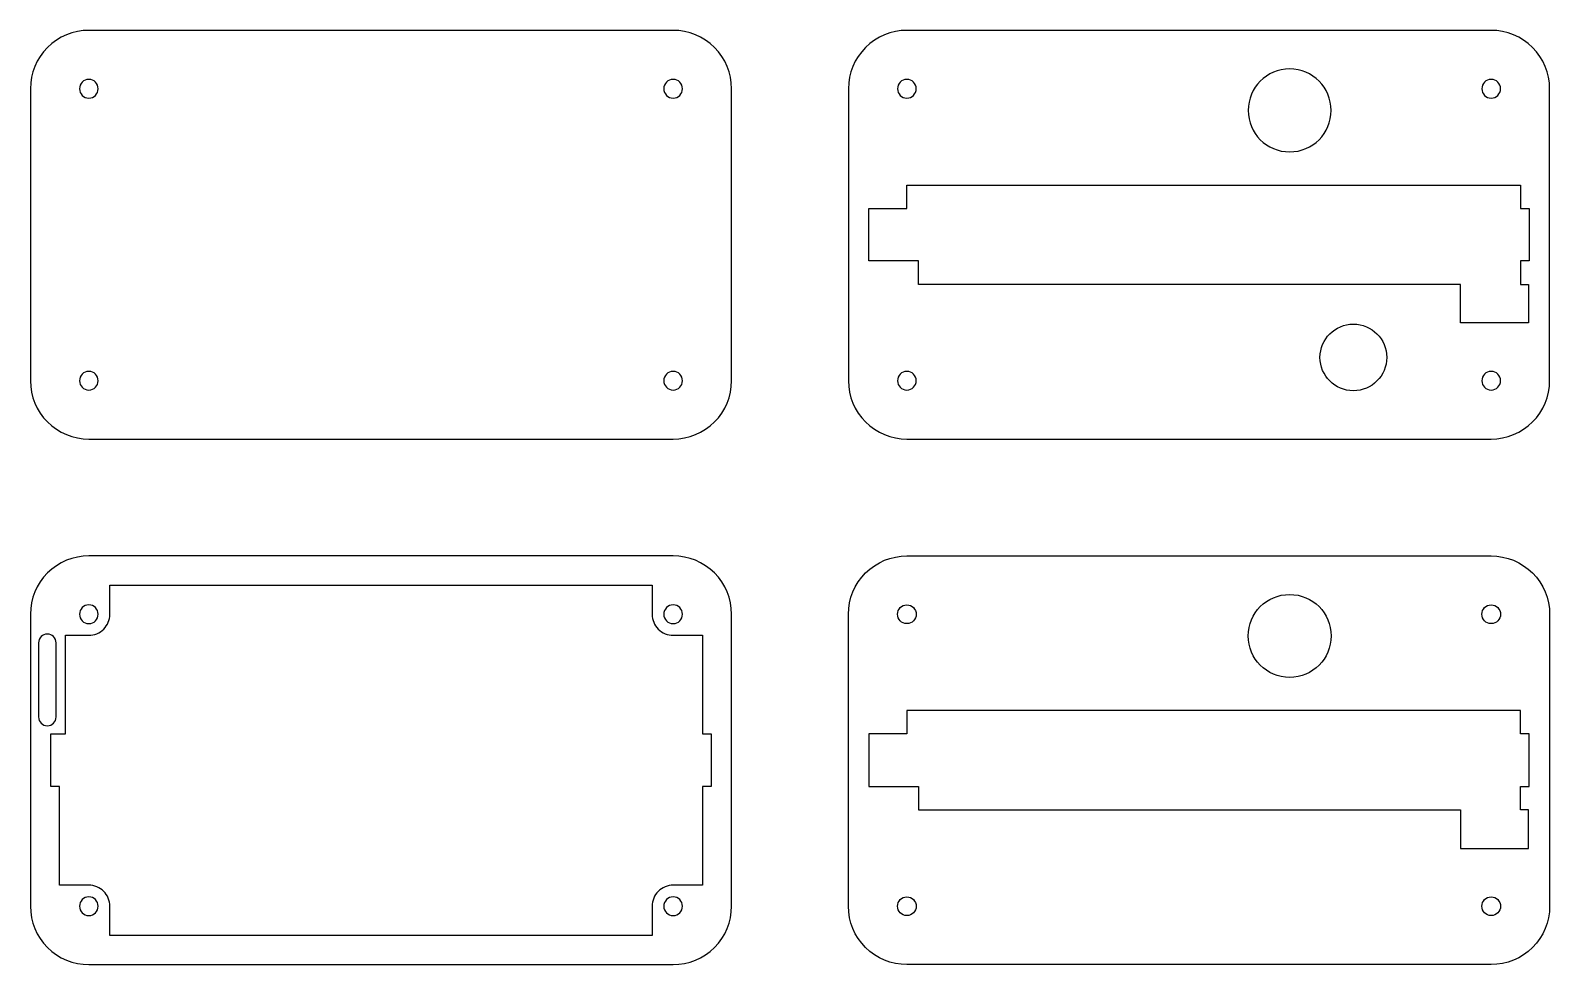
# Model space of a CAD drawing. Header units: millimetres. Extents: x 2 to 270, y 1 to 341.
# Drawn here: x 2 to 262, y 181.1 to 341.1 of the extents above; entities that cross this region are included whole.
import ezdxf

# ---------------------------------------------------------------- set-up
doc = ezdxf.new("R2010")
doc.units = ezdxf.units.MM
doc.header["$MEASUREMENT"] = 0
doc.layers.add('Predefinito', color=18, linetype='Continuous', true_color=0x000000)

msp = doc.modelspace()

# ---------------------------------------------------------------- linework, layer by layer
at = {"layer": 'Predefinito'}
for points in [[(11.99, 271.15), (111.99, 271.15, 0.414214), (121.99, 281.15), (121.99, 331.15, 0.414214), (111.99, 341.15), (11.99, 341.15, 0.414214), (1.99, 331.15), (1.99, 281.15, 0.414214), (11.99, 271.15)], [(151.99, 341.15, 0.414214), (141.99, 331.15), (141.99, 281.15, 0.414214), (151.99, 271.15), (251.99, 271.15, 0.414214), (261.99, 281.15), (261.99, 331.15, 0.414214), (251.99, 341.15), (151.99, 341.15)], [(11.99, 181.15), (111.99, 181.15, 0.414214), (121.99, 191.15), (121.99, 241.15, 0.414214), (111.99, 251.15), (11.99, 251.15, 0.414214), (1.99, 241.15), (1.99, 191.15, 0.414214), (11.99, 181.15)], [(141.99, 191.15), (141.99, 241.15, -0.414214), (151.99, 251.15), (251.99, 251.15, -0.414214), (261.99, 241.15), (261.99, 191.15, -0.414214), (251.99, 181.15), (151.99, 181.15, -0.414214), (141.99, 191.15)], [(5.49, 220.65), (7.99, 220.65), (7.99, 237.55), (11.99, 237.55, 0.414214), (15.59, 241.15), (15.59, 246.15), (108.39, 246.15), (108.39, 241.15, 0.414214), (111.99, 237.55), (116.99, 237.55), (116.99, 220.65), (118.49, 220.65), (118.49, 211.65), (116.99, 211.65), (116.99, 194.75), (111.99, 194.75, 0.414214), (108.39, 191.15), (108.39, 186.15), (15.59, 186.15), (15.59, 191.15, 0.414214), (11.99, 194.75), (6.99, 194.75), (6.99, 211.65), (5.49, 211.65), (5.49, 220.65)], [(6.39, 236.26, 1), (3.39, 236.26), (3.39, 223.56, 1), (6.39, 223.56), (6.39, 236.26)]]:
    msp.add_lwpolyline(points, format="xyb", dxfattribs=at)
for points in [[(151.99, 310.65), (151.99, 314.65), (256.99, 314.65), (256.99, 310.65), (258.49, 310.65), (258.49, 301.65), (256.99, 301.65), (256.99, 297.65), (258.35, 297.65), (258.35, 291.05), (246.75, 291.05), (246.75, 297.65), (154, 297.65), (154, 301.65), (145.49, 301.65), (145.49, 310.65), (151.99, 310.65)], [(151.99, 224.65), (151.99, 220.65), (145.49, 220.65), (145.49, 211.65), (154, 211.65), (154, 207.65), (246.75, 207.65), (246.75, 201.05), (258.35, 201.05), (258.35, 207.65), (256.99, 207.65), (256.99, 211.65), (258.49, 211.65), (258.49, 220.65), (256.99, 220.65), (256.99, 224.65), (151.99, 224.65)]]:
    msp.add_lwpolyline(points, dxfattribs=at)
at = {"layer": 'Predefinito', "extrusion": (0, 0, -1)}
for centre, radius in [((-217.5, 327.44), 7.1), ((-11.99, 331.15), 1.6), ((-111.99, 331.15), 1.6), ((-151.99, 331.15), 1.6), ((-251.99, 331.15), 1.6), ((-11.99, 281.15), 1.6), ((-111.99, 281.15), 1.6), ((-151.99, 281.15), 1.6), ((-251.99, 281.15), 1.6), ((-11.99, 241.15), 1.6), ((-111.99, 241.15), 1.6), ((-11.99, 191.15), 1.6), ((-111.99, 191.15), 1.6)]:
    msp.add_circle(centre, radius, dxfattribs=at)
at = {"layer": 'Predefinito'}
for centre, radius in [((228.4, 285.14), 5.71), ((217.5, 237.44), 7.1), ((151.99, 241.15), 1.6), ((251.99, 241.15), 1.6), ((151.99, 191.15), 1.6), ((251.99, 191.15), 1.6)]:
    msp.add_circle(centre, radius, dxfattribs=at)

doc.saveas('drawing.dxf')
